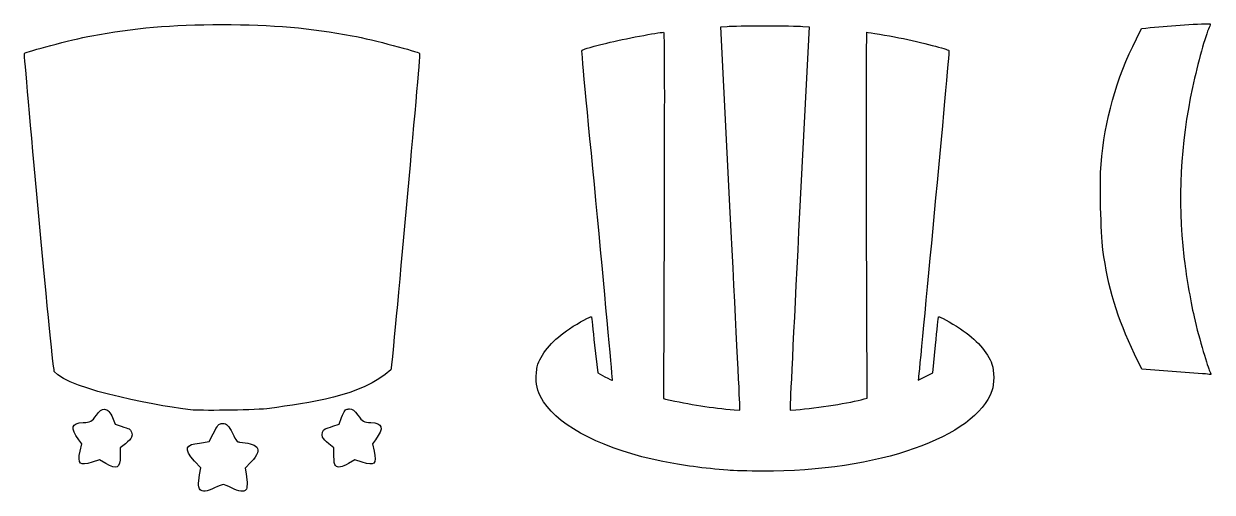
# Model space of a CAD drawing. Header units: centimetres. Extents: x -13.6 to 13.7, y -4.3 to 6.5.
import ezdxf

# ---------------------------------------------------------------- set-up
doc = ezdxf.new("R2010")
doc.units = ezdxf.units.CM
doc.header["$MEASUREMENT"] = 0
doc.layers.add('Layer 1', color=7, linetype='Continuous')

msp = doc.modelspace()

# ---------------------------------------------------------------- linework, layer by layer
at = {"layer": 'Layer 1'}
for points, knots in [([(-9.06281, 6.4393), (-10.21494, 6.4393), (-11.11009, 6.36164), (-12.0526, 6.1805), (-12.0526, 6.1805), (-12.54389, 6.08608), (-13.55642, 5.82065), (-13.60454, 5.7737), (-13.60454, 5.7737), (-13.61951, 5.7591), (-12.97683, -1.29882), (-12.91745, -1.53376), (-12.91745, -1.53376), (-12.58892, -1.97025), (-10.30184, -2.37349), (-9.72509, -2.42259), (-9.72509, -2.42259), (-9.45224, -2.44348), (-8.244, -2.42221), (-7.96892, -2.38869), (-7.96892, -2.38869), (-7.09165, -2.2568), (-5.85636, -2.11813), (-5.18005, -1.49903), (-5.18005, -1.49903), (-5.14142, -1.2641), (-4.5061, 5.7591), (-4.52107, 5.7737), (-4.52107, 5.7737), (-4.56919, 5.82065), (-5.58172, 6.08608), (-6.07301, 6.1805), (-6.07301, 6.1805), (-7.01553, 6.36164), (-7.91067, 6.4393), (-9.06281, 6.4393)], [0, 0, 0, 0, 0.1, 0.1, 0.1, 0.1, 0.2, 0.2, 0.2, 0.2, 0.3, 0.3, 0.3, 0.3, 0.4, 0.4, 0.4, 0.4, 0.5, 0.5, 0.5, 0.5, 0.6, 0.6, 0.6, 0.6, 0.7, 0.7, 0.7, 0.7, 0.8, 0.8, 0.8, 0.8, 1, 1, 1, 1]), ([(3.41478, 6.40953), (3.02814, 6.40953), (2.64155, 6.40534), (2.54744, 6.3963), (2.54744, 6.3963), (2.54744, 6.3963), (2.40275, 6.38225), (2.40275, 6.38225), (2.40275, 6.38225), (2.40275, 6.38225), (2.61855, 2.11419), (2.61855, 2.11419), (2.61855, 2.11419), (2.73734, -0.23331), (2.83536, -2.21559), (2.836, -2.29113), (2.836, -2.29113), (2.836, -2.29113), (2.83683, -2.42838), (2.83683, -2.42838), (2.83683, -2.42838), (2.83683, -2.42838), (2.7095, -2.41846), (2.7095, -2.41846), (2.7095, -2.41846), (2.19574, -2.37612), (1.69476, -2.29738), (1.13192, -2.17124), (1.13192, -2.17124), (1.13192, -2.17124), (1.08314, -2.16049), (1.08314, -2.16049), (1.08314, -2.16049), (1.08314, -2.16049), (1.09637, 2.04969), (1.09637, 2.04969), (1.09637, 2.04969), (1.10689, 5.26591), (1.1039, 6.25988), (1.08396, 6.25988), (1.08396, 6.25988), (0.96619, 6.25988), (0.16583, 6.1081), (-0.21911, 6.01266), (-0.21911, 6.01266), (-0.71525, 5.88964), (-0.7415, 5.86761), (-0.78879, 5.8506), (-0.78879, 5.8506), (-0.81419, 5.84146), (-0.6269, 4.07431), (-0.43408, 2.01414), (-0.43408, 2.01414), (-0.24126, -0.04603), (-0.08504, -1.73498), (-0.08764, -1.73881), (-0.08764, -1.73881), (-0.09025, -1.74264), (-0.1715, -1.70624), (-0.26789, -1.65778), (-0.26789, -1.65778), (-0.26789, -1.65778), (-0.42912, -1.56931), (-0.42912, -1.56931), (-0.42912, -1.56931), (-0.42912, -1.56931), (-0.50436, -0.92852), (-0.50436, -0.92852), (-0.50436, -0.92852), (-0.53821, -0.57622), (-0.57017, -0.28394), (-0.57547, -0.27864), (-0.57547, -0.27864), (-0.59125, -0.26285), (-0.84953, -0.4047), (-1.0757, -0.55397), (-1.0757, -0.55397), (-1.44432, -0.79727), (-1.70398, -1.09021), (-1.80165, -1.3717), (-1.80165, -1.3717), (-1.82799, -1.44762), (-1.84216, -1.55156), (-1.84216, -1.67597), (-1.84216, -1.67597), (-1.84216, -1.90065), (-1.80065, -2.03514), (-1.67101, -2.23573), (-1.67101, -2.23573), (-1.29194, -2.82222), (-0.25348, -3.34187), (1.06991, -3.60743), (1.06991, -3.60743), (1.49747, -3.69322), (2.02907, -3.76532), (2.55902, -3.80835), (2.55902, -3.80835), (2.68128, -3.81827), (3.04269, -3.82731), (3.36186, -3.82902), (3.36186, -3.82902), (5.99965, -3.84316), (8.26085, -3.05001), (8.63203, -1.98024), (8.63203, -1.98024), (8.68591, -1.82495), (8.68591, -1.52699), (8.63203, -1.3717), (8.63203, -1.3717), (8.53436, -1.09021), (8.27388, -0.79727), (7.90525, -0.55397), (7.90525, -0.55397), (7.67909, -0.4047), (7.42164, -0.26285), (7.40585, -0.27864), (7.40585, -0.27864), (7.40055, -0.28394), (7.36859, -0.57622), (7.33475, -0.92852), (7.33475, -0.92852), (7.33475, -0.92852), (7.27356, -1.56931), (7.27356, -1.56931), (7.27356, -1.56931), (7.27356, -1.56931), (7.10489, -1.65447), (7.10489, -1.65447), (7.10489, -1.65447), (7.10489, -1.65447), (6.93539, -1.73881), (6.93539, -1.73881), (6.93539, -1.73881), (6.93539, -1.73881), (6.94283, -1.6801), (6.94283, -1.6801), (6.94283, -1.6801), (6.95361, -1.59377), (7.66492, 5.82523), (7.64232, 5.84398), (7.64232, 5.84398), (7.60922, 5.87146), (7.03271, 6.02933), (6.49387, 6.13503), (6.49387, 6.13503), (6.23822, 6.18517), (5.79797, 6.25988), (5.75717, 6.25988), (5.75717, 6.25988), (5.74896, 6.25988), (5.74636, 4.36764), (5.75138, 2.05465), (5.75138, 2.05465), (5.75138, 2.05465), (5.76048, -2.15057), (5.76048, -2.15057), (5.76048, -2.15057), (5.76048, -2.15057), (5.6935, -2.16958), (5.6935, -2.16958), (5.6935, -2.16958), (5.3745, -2.25926), (4.63958, -2.37572), (4.12089, -2.41846), (4.12089, -2.41846), (4.12089, -2.41846), (3.99273, -2.42838), (3.99273, -2.42838), (3.99273, -2.42838), (3.99273, -2.42838), (3.99438, -2.29113), (3.99438, -2.29113), (3.99438, -2.29113), (3.99502, -2.21559), (4.09222, -0.23331), (4.21101, 2.11419), (4.21101, 2.11419), (4.21101, 2.11419), (4.42764, 6.38225), (4.42764, 6.38225), (4.42764, 6.38225), (4.42764, 6.38225), (4.28212, 6.3963), (4.28212, 6.3963), (4.28212, 6.3963), (4.18801, 6.40534), (3.80141, 6.40953), (3.41478, 6.40953)], [0, 0, 0, 0, 0.02083333, 0.02083333, 0.02083333, 0.02083333, 0.04166667, 0.04166667, 0.04166667, 0.04166667, 0.0625, 0.0625, 0.0625, 0.0625, 0.08333333, 0.08333333, 0.08333333, 0.08333333, 0.10416667, 0.10416667, 0.10416667, 0.10416667, 0.125, 0.125, 0.125, 0.125, 0.14583333, 0.14583333, 0.14583333, 0.14583333, 0.16666667, 0.16666667, 0.16666667, 0.16666667, 0.1875, 0.1875, 0.1875, 0.1875, 0.20833333, 0.20833333, 0.20833333, 0.20833333, 0.22916667, 0.22916667, 0.22916667, 0.22916667, 0.25, 0.25, 0.25, 0.25, 0.27083333, 0.27083333, 0.27083333, 0.27083333, 0.29166667, 0.29166667, 0.29166667, 0.29166667, 0.3125, 0.3125, 0.3125, 0.3125, 0.33333333, 0.33333333, 0.33333333, 0.33333333, 0.35416667, 0.35416667, 0.35416667, 0.35416667, 0.375, 0.375, 0.375, 0.375, 0.39583333, 0.39583333, 0.39583333, 0.39583333, 0.41666667, 0.41666667, 0.41666667, 0.41666667, 0.4375, 0.4375, 0.4375, 0.4375, 0.45833333, 0.45833333, 0.45833333, 0.45833333, 0.47916667, 0.47916667, 0.47916667, 0.47916667, 0.5, 0.5, 0.5, 0.5, 0.52083333, 0.52083333, 0.52083333, 0.52083333, 0.54166667, 0.54166667, 0.54166667, 0.54166667, 0.5625, 0.5625, 0.5625, 0.5625, 0.58333333, 0.58333333, 0.58333333, 0.58333333, 0.60416667, 0.60416667, 0.60416667, 0.60416667, 0.625, 0.625, 0.625, 0.625, 0.64583333, 0.64583333, 0.64583333, 0.64583333, 0.66666667, 0.66666667, 0.66666667, 0.66666667, 0.6875, 0.6875, 0.6875, 0.6875, 0.70833333, 0.70833333, 0.70833333, 0.70833333, 0.72916667, 0.72916667, 0.72916667, 0.72916667, 0.75, 0.75, 0.75, 0.75, 0.77083333, 0.77083333, 0.77083333, 0.77083333, 0.79166667, 0.79166667, 0.79166667, 0.79166667, 0.8125, 0.8125, 0.8125, 0.8125, 0.83333333, 0.83333333, 0.83333333, 0.83333333, 0.85416667, 0.85416667, 0.85416667, 0.85416667, 0.875, 0.875, 0.875, 0.875, 0.89583333, 0.89583333, 0.89583333, 0.89583333, 0.91666667, 0.91666667, 0.91666667, 0.91666667, 0.9375, 0.9375, 0.9375, 0.9375, 0.95833333, 0.95833333, 0.95833333, 0.95833333, 1, 1, 1, 1]), ([(13.64837, 6.45666), (13.1212, 6.4506), (12.59539, 6.39647), (12.07079, 6.35), (12.07079, 6.35), (12.07079, 6.35), (11.95173, 6.11188), (11.95173, 6.11188), (11.95173, 6.11188), (11.4848, 5.18085), (11.2197, 4.23771), (11.13979, 3.22213), (11.13979, 3.22213), (11.10689, 2.80409), (11.13247, 1.65449), (11.18361, 1.25925), (11.18361, 1.25925), (11.29369, 0.40839), (11.51166, -0.30973), (11.91038, -1.13688), (11.91038, -1.13688), (11.91038, -1.13688), (12.0774, -1.48332), (12.0774, -1.48332), (12.0774, -1.48332), (12.0774, -1.48332), (13.4706, -1.59163), (13.4706, -1.59163), (13.4706, -1.59163), (13.66782, -1.59128), (13.69422, -1.66116), (13.63183, -1.52301), (13.63183, -1.52301), (13.6046, -1.46376), (13.39526, -0.80283), (13.27712, -0.27947), (13.27712, -0.27947), (13.19238, 0.09594), (13.08505, 0.73077), (13.0423, 1.1096), (13.0423, 1.1096), (12.89524, 2.41294), (12.96012, 3.69053), (13.24074, 4.99153), (13.24074, 4.99153), (13.36117, 5.54983), (13.53904, 6.19249), (13.62356, 6.37398), (13.62356, 6.37398), (13.64227, 6.41415), (13.65362, 6.4514), (13.64837, 6.45666)], [0, 0, 0, 0, 0.07142857, 0.07142857, 0.07142857, 0.07142857, 0.14285714, 0.14285714, 0.14285714, 0.14285714, 0.21428571, 0.21428571, 0.21428571, 0.21428571, 0.28571429, 0.28571429, 0.28571429, 0.28571429, 0.35714286, 0.35714286, 0.35714286, 0.35714286, 0.42857143, 0.42857143, 0.42857143, 0.42857143, 0.5, 0.5, 0.5, 0.5, 0.57142857, 0.57142857, 0.57142857, 0.57142857, 0.64285714, 0.64285714, 0.64285714, 0.64285714, 0.71428571, 0.71428571, 0.71428571, 0.71428571, 0.78571429, 0.78571429, 0.78571429, 0.78571429, 0.85714286, 0.85714286, 0.85714286, 0.85714286, 1, 1, 1, 1]), ([(-11.76486, -2.40523), (-11.82198, -2.40437), (-11.88478, -2.44613), (-11.94924, -2.54083), (-11.94924, -2.54083), (-12.05866, -2.68986), (-12.09005, -2.70772), (-12.25186, -2.71115), (-12.25186, -2.71115), (-12.52505, -2.71694), (-12.55716, -2.83941), (-12.35604, -3.10555), (-12.35604, -3.10555), (-12.35604, -3.10555), (-12.28659, -3.19815), (-12.28659, -3.19815), (-12.28659, -3.19815), (-12.28659, -3.19815), (-12.32462, -3.36848), (-12.32462, -3.36848), (-12.32462, -3.36848), (-12.39064, -3.66519), (-12.33649, -3.71502), (-12.04846, -3.62148), (-12.04846, -3.62148), (-12.04846, -3.62148), (-11.88062, -3.56609), (-11.88062, -3.56609), (-11.88062, -3.56609), (-11.88062, -3.56609), (-11.73592, -3.65125), (-11.73592, -3.65125), (-11.73592, -3.65125), (-11.47798, -3.80235), (-11.40271, -3.76361), (-11.40271, -3.48092), (-11.40271, -3.48092), (-11.40271, -3.48092), (-11.40271, -3.29572), (-11.40271, -3.29572), (-11.40271, -3.29572), (-11.40271, -3.29572), (-11.28117, -3.19898), (-11.28117, -3.19898), (-11.28117, -3.19898), (-11.21464, -3.14564), (-11.15169, -3.07741), (-11.14061, -3.04684), (-11.14061, -3.04684), (-11.1157, -2.97808), (-11.14704, -2.87515), (-11.19849, -2.8575), (-11.19849, -2.8575), (-11.21905, -2.85045), (-11.29977, -2.82262), (-11.37791, -2.79549), (-11.37791, -2.79549), (-11.37791, -2.79549), (-11.52012, -2.74671), (-11.52012, -2.74671), (-11.52012, -2.74671), (-11.52012, -2.74671), (-11.57883, -2.59705), (-11.57883, -2.59705), (-11.57883, -2.59705), (-11.6274, -2.47799), (-11.69143, -2.40633), (-11.76486, -2.40523)], [0, 0, 0, 0, 0.05555556, 0.05555556, 0.05555556, 0.05555556, 0.11111111, 0.11111111, 0.11111111, 0.11111111, 0.16666667, 0.16666667, 0.16666667, 0.16666667, 0.22222222, 0.22222222, 0.22222222, 0.22222222, 0.27777778, 0.27777778, 0.27777778, 0.27777778, 0.33333333, 0.33333333, 0.33333333, 0.33333333, 0.38888889, 0.38888889, 0.38888889, 0.38888889, 0.44444444, 0.44444444, 0.44444444, 0.44444444, 0.5, 0.5, 0.5, 0.5, 0.55555556, 0.55555556, 0.55555556, 0.55555556, 0.61111111, 0.61111111, 0.61111111, 0.61111111, 0.66666667, 0.66666667, 0.66666667, 0.66666667, 0.72222222, 0.72222222, 0.72222222, 0.72222222, 0.77777778, 0.77777778, 0.77777778, 0.77777778, 0.83333333, 0.83333333, 0.83333333, 0.83333333, 0.88888889, 0.88888889, 0.88888889, 0.88888889, 1, 1, 1, 1]), ([(-6.13255, -2.39861), (-6.14303, -2.39886), (-6.15478, -2.39983), (-6.16727, -2.40109), (-6.16727, -2.40109), (-6.2314, -2.40756), (-6.24822, -2.43028), (-6.31362, -2.59705), (-6.31362, -2.59705), (-6.31362, -2.59705), (-6.37232, -2.74671), (-6.37232, -2.74671), (-6.37232, -2.74671), (-6.37232, -2.74671), (-6.51454, -2.79549), (-6.51454, -2.79549), (-6.51454, -2.79549), (-6.59268, -2.82262), (-6.67339, -2.85045), (-6.69396, -2.8575), (-6.69396, -2.8575), (-6.74541, -2.87515), (-6.77675, -2.97808), (-6.75184, -3.04684), (-6.75184, -3.04684), (-6.74076, -3.07741), (-6.67698, -3.14564), (-6.61045, -3.19898), (-6.61045, -3.19898), (-6.61045, -3.19898), (-6.48973, -3.29572), (-6.48973, -3.29572), (-6.48973, -3.29572), (-6.48973, -3.29572), (-6.48973, -3.48092), (-6.48973, -3.48092), (-6.48973, -3.48092), (-6.48973, -3.61934), (-6.48116, -3.6747), (-6.45501, -3.70086), (-6.45501, -3.70086), (-6.39927, -3.7566), (-6.31065, -3.74202), (-6.1557, -3.65125), (-6.1557, -3.65125), (-6.1557, -3.65125), (-6.01183, -3.56609), (-6.01183, -3.56609), (-6.01183, -3.56609), (-6.01183, -3.56609), (-5.84316, -3.62148), (-5.84316, -3.62148), (-5.84316, -3.62148), (-5.55513, -3.71502), (-5.50181, -3.66519), (-5.56783, -3.36848), (-5.56783, -3.36848), (-5.56783, -3.36848), (-5.60586, -3.19815), (-5.60586, -3.19815), (-5.60586, -3.19815), (-5.60586, -3.19815), (-5.53558, -3.10555), (-5.53558, -3.10555), (-5.53558, -3.10555), (-5.33446, -2.83941), (-5.3674, -2.71694), (-5.64059, -2.71115), (-5.64059, -2.71115), (-5.80239, -2.70772), (-5.83378, -2.68986), (-5.9432, -2.54083), (-5.9432, -2.54083), (-6.02864, -2.42447), (-6.05913, -2.39687), (-6.13255, -2.39861)], [0, 0, 0, 0, 0.05, 0.05, 0.05, 0.05, 0.1, 0.1, 0.1, 0.1, 0.15, 0.15, 0.15, 0.15, 0.2, 0.2, 0.2, 0.2, 0.25, 0.25, 0.25, 0.25, 0.3, 0.3, 0.3, 0.3, 0.35, 0.35, 0.35, 0.35, 0.4, 0.4, 0.4, 0.4, 0.45, 0.45, 0.45, 0.45, 0.5, 0.5, 0.5, 0.5, 0.55, 0.55, 0.55, 0.55, 0.6, 0.6, 0.6, 0.6, 0.65, 0.65, 0.65, 0.65, 0.7, 0.7, 0.7, 0.7, 0.75, 0.75, 0.75, 0.75, 0.8, 0.8, 0.8, 0.8, 0.85, 0.85, 0.85, 0.85, 0.9, 0.9, 0.9, 0.9, 1, 1, 1, 1]), ([(-9.04048, -2.72934), (-9.05254, -2.72947), (-9.06532, -2.73066), (-9.07934, -2.73265), (-9.07934, -2.73265), (-9.14168, -2.74152), (-9.16195, -2.76668), (-9.26786, -2.96912), (-9.26786, -2.96912), (-9.26786, -2.96912), (-9.36129, -3.14771), (-9.36129, -3.14771), (-9.36129, -3.14771), (-9.36129, -3.14771), (-9.5804, -3.1874), (-9.5804, -3.1874), (-9.5804, -3.1874), (-9.89219, -3.20567), (-9.95987, -3.31432), (-9.69946, -3.60247), (-9.69946, -3.60247), (-9.69946, -3.60247), (-9.55311, -3.7546), (-9.55311, -3.7546), (-9.55311, -3.7546), (-9.55311, -3.7546), (-9.57792, -3.91005), (-9.57792, -3.91005), (-9.57792, -3.91005), (-9.61112, -4.12404), (-9.60828, -4.21538), (-9.56717, -4.25648), (-9.56717, -4.25648), (-9.51319, -4.31046), (-9.41934, -4.29835), (-9.23313, -4.21349), (-9.23313, -4.21349), (-9.13923, -4.1707), (-9.0485, -4.13577), (-9.03139, -4.13577), (-9.03139, -4.13577), (-9.01427, -4.13577), (-8.93115, -4.1707), (-8.84618, -4.21349), (-8.84618, -4.21349), (-8.68153, -4.29641), (-8.55776, -4.3131), (-8.51214, -4.25814), (-8.51214, -4.25814), (-8.47991, -4.2193), (-8.47956, -4.08556), (-8.51049, -3.89351), (-8.51049, -3.89351), (-8.51049, -3.89351), (-8.53199, -3.75874), (-8.53199, -3.75874), (-8.53199, -3.75874), (-8.53199, -3.75874), (-8.40052, -3.619), (-8.40052, -3.619), (-8.40052, -3.619), (-8.06099, -3.28284), (-8.29371, -3.19475), (-8.65849, -3.15929), (-8.65849, -3.15929), (-8.7214, -3.15761), (-8.7332, -3.14274), (-8.82468, -2.95755), (-8.82468, -2.95755), (-8.91309, -2.77856), (-8.95608, -2.72843), (-9.04048, -2.72934)], [0, 0, 0, 0, 0.05263158, 0.05263158, 0.05263158, 0.05263158, 0.10526316, 0.10526316, 0.10526316, 0.10526316, 0.15789474, 0.15789474, 0.15789474, 0.15789474, 0.21052632, 0.21052632, 0.21052632, 0.21052632, 0.26315789, 0.26315789, 0.26315789, 0.26315789, 0.31578947, 0.31578947, 0.31578947, 0.31578947, 0.36842105, 0.36842105, 0.36842105, 0.36842105, 0.42105263, 0.42105263, 0.42105263, 0.42105263, 0.47368421, 0.47368421, 0.47368421, 0.47368421, 0.52631579, 0.52631579, 0.52631579, 0.52631579, 0.57894737, 0.57894737, 0.57894737, 0.57894737, 0.63157895, 0.63157895, 0.63157895, 0.63157895, 0.68421053, 0.68421053, 0.68421053, 0.68421053, 0.73684211, 0.73684211, 0.73684211, 0.73684211, 0.78947368, 0.78947368, 0.78947368, 0.78947368, 0.84210526, 0.84210526, 0.84210526, 0.84210526, 0.89473684, 0.89473684, 0.89473684, 0.89473684, 1, 1, 1, 1])]:
    msp.add_open_spline(points, degree=3, knots=knots, dxfattribs=at)

doc.saveas('drawing.dxf')
